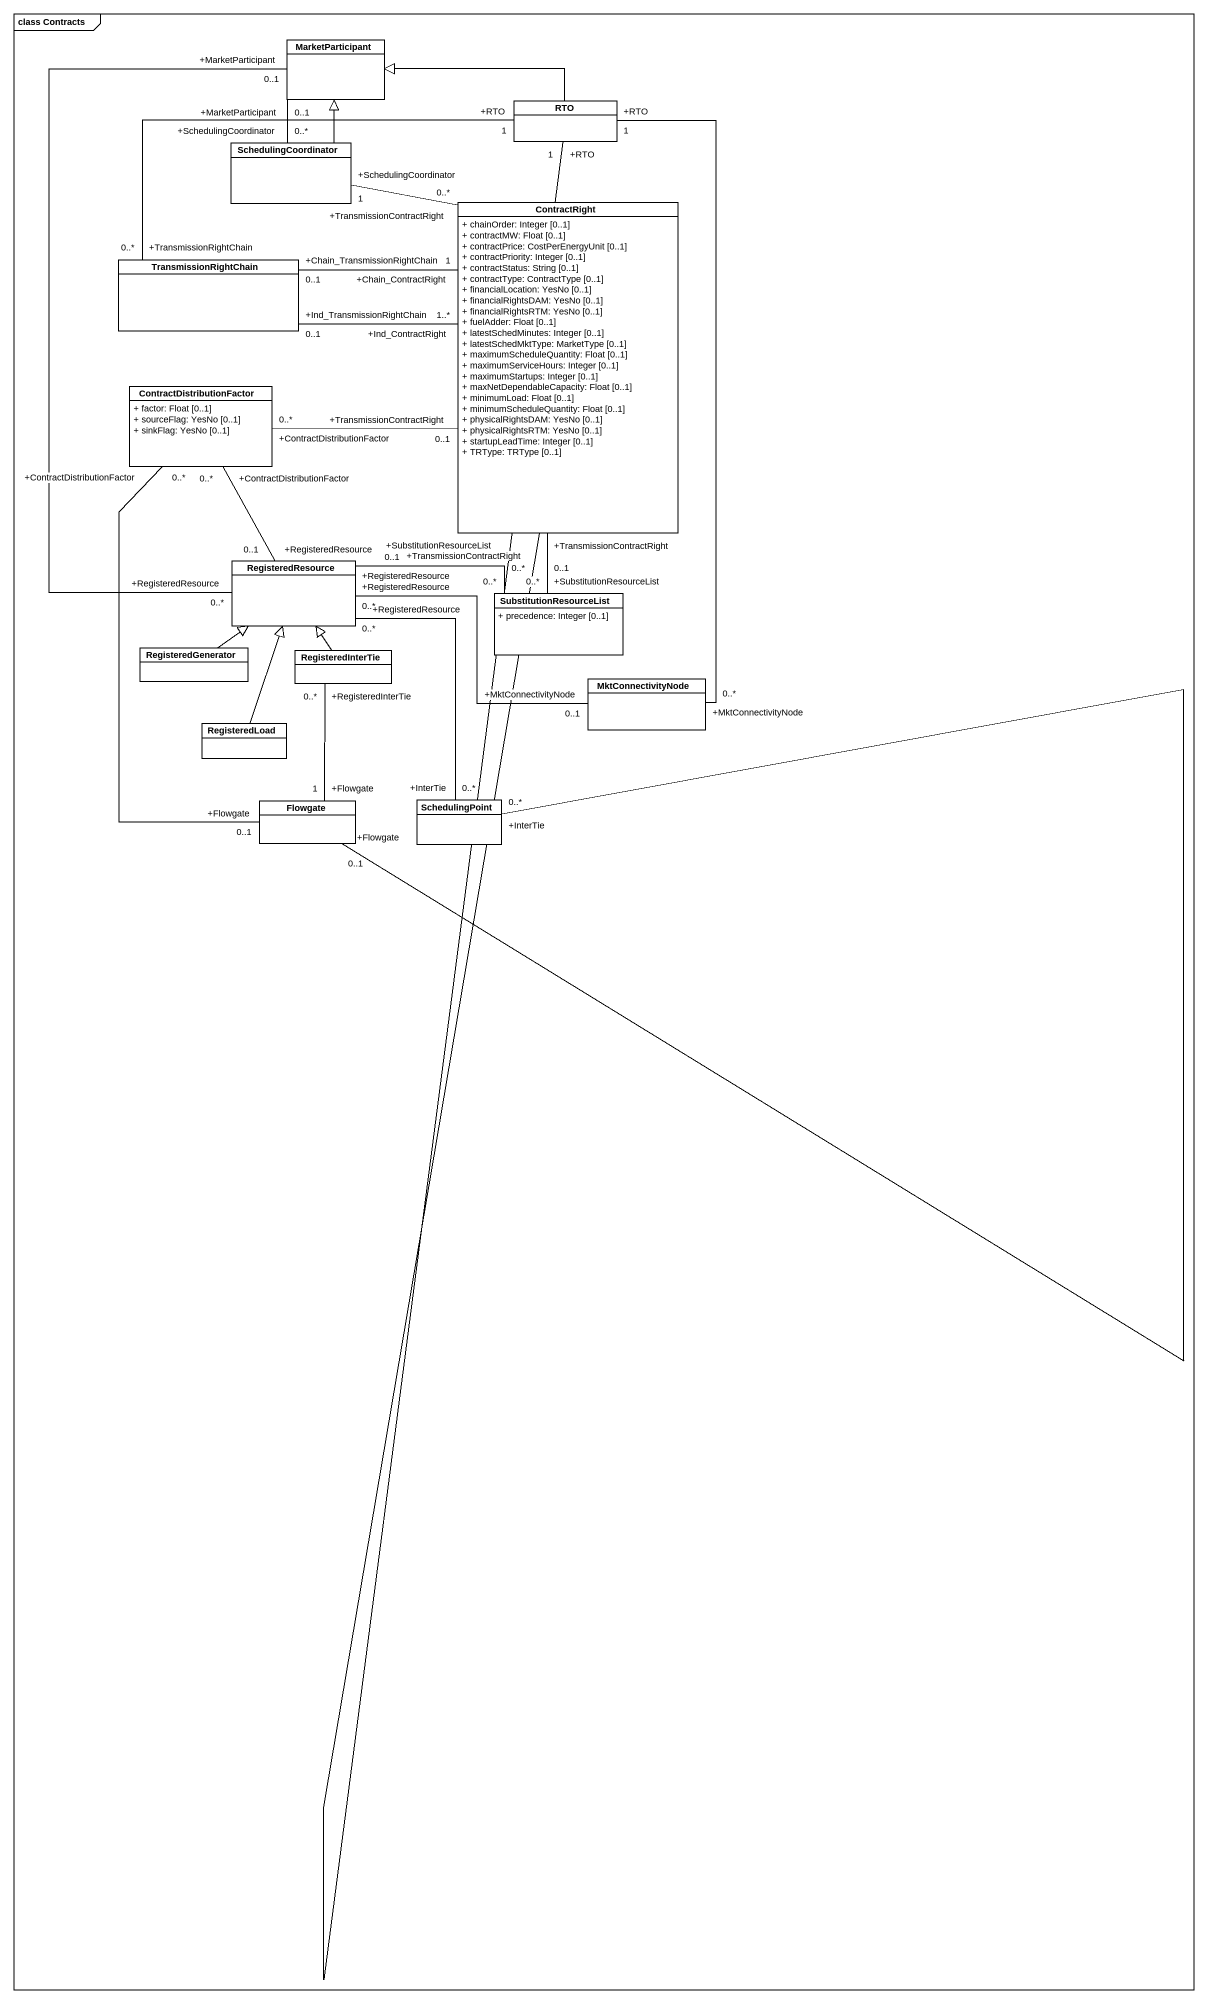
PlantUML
@startuml
mainframe class Contracts
hide circle
hide empty members
skinparam classAttributeIconSize 0
class MarketParticipant
class RTO
class SchedulingCoordinator
class ContractRight {
  + chainOrder: Integer [0..1]
  + contractMW: Float [0..1]
  + contractPrice: CostPerEnergyUnit [0..1]
  + contractPriority: Integer [0..1]
  + contractStatus: String [0..1]
  + contractType: ContractType [0..1]
  + financialLocation: YesNo [0..1]
  + financialRightsDAM: YesNo [0..1]
  + financialRightsRTM: YesNo [0..1]
  + fuelAdder: Float [0..1]
  + latestSchedMinutes: Integer [0..1]
  + latestSchedMktType: MarketType [0..1]
  + maximumScheduleQuantity: Float [0..1]
  + maximumServiceHours: Integer [0..1]
  + maximumStartups: Integer [0..1]
  + maxNetDependableCapacity: Float [0..1]
  + minimumLoad: Float [0..1]
  + minimumScheduleQuantity: Float [0..1]
  + physicalRightsDAM: YesNo [0..1]
  + physicalRightsRTM: YesNo [0..1]
  + startupLeadTime: Integer [0..1]
  + TRType: TRType [0..1]
}
class TransmissionRightChain
class ContractDistributionFactor {
  + factor: Float [0..1]
  + sourceFlag: YesNo [0..1]
  + sinkFlag: YesNo [0..1]
}
class RegisteredResource
class SubstitutionResourceList {
  + precedence: Integer [0..1]
}
class RegisteredGenerator
class RegisteredInterTie
class MktConnectivityNode
class RegisteredLoad
class Flowgate
class SchedulingPoint
RTO -left-|> MarketParticipant
RTO "+RTO\n1" -- "+TransmissionContractRight\n0..*" ContractRight
RTO "+RTO\n1" -left- "+TransmissionRightChain\n0..*" TransmissionRightChain
RTO "+RTO\n1" -- "+MktConnectivityNode\n0..*" MktConnectivityNode
SchedulingCoordinator -up-|> MarketParticipant
SchedulingCoordinator "+SchedulingCoordinator\n0..*" -up- "+MarketParticipant\n0..1" MarketParticipant
SchedulingCoordinator "+SchedulingCoordinator\n1" -- "+TransmissionContractRight\n0..*" ContractRight
ContractRight "+TransmissionContractRight\n0..1" -left- "+ContractDistributionFactor\n0..*" ContractDistributionFactor
ContractRight "+TransmissionContractRight\n0..1" -- "+SubstitutionResourceList\n0..*" SubstitutionResourceList
TransmissionRightChain "+Chain_TransmissionRightChain\n0..1" -right- "+Chain_ContractRight\n1" ContractRight
TransmissionRightChain "+Ind_TransmissionRightChain\n0..1" -right- "+Ind_ContractRight\n1..*" ContractRight
RegisteredResource "+RegisteredResource\n0..*" -up- "+MarketParticipant\n0..1" MarketParticipant
RegisteredResource "+RegisteredResource\n0..1" -up- "+ContractDistributionFactor\n0..*" ContractDistributionFactor
RegisteredResource "+RegisteredResource\n0..1" -right- "+SubstitutionResourceList\n0..*" SubstitutionResourceList
RegisteredResource "+RegisteredResource\n0..*" -right- "+MktConnectivityNode\n0..1" MktConnectivityNode
RegisteredResource "+RegisteredResource\n0..*" -- "+InterTie\n0..*" SchedulingPoint
RegisteredGenerator -up-|> RegisteredResource
RegisteredInterTie -up-|> RegisteredResource
RegisteredLoad -up-|> RegisteredResource
Flowgate "+Flowgate\n0..1" -up- "+ContractDistributionFactor\n0..*" ContractDistributionFactor
Flowgate "+Flowgate\n1" -up- "+RegisteredInterTie\n0..*" RegisteredInterTie
Flowgate "+Flowgate\n0..1" -right- "+InterTie\n0..*" SchedulingPoint
@enduml
